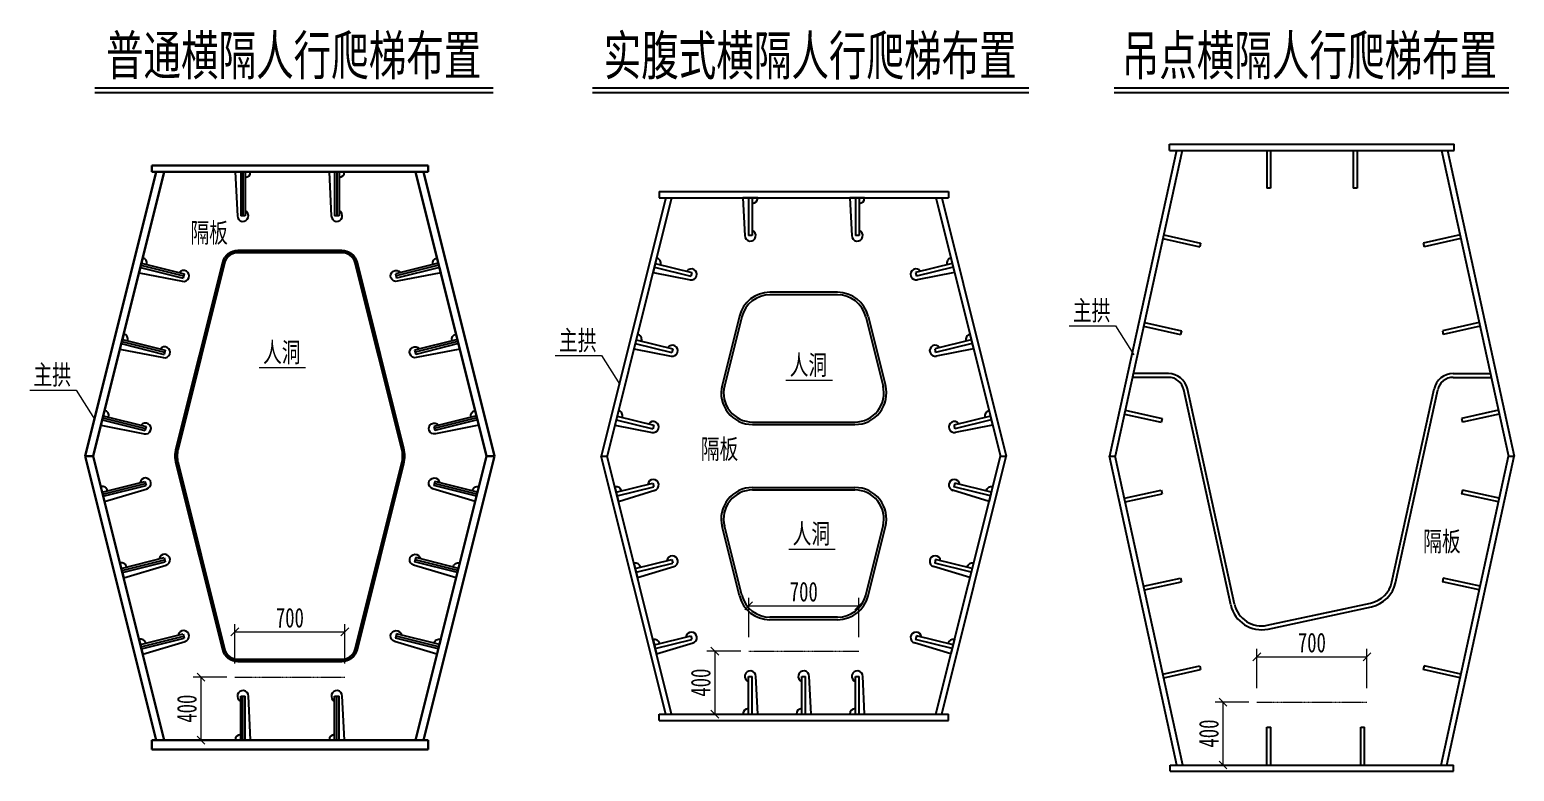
# Model space of a CAD drawing. Header units: millimetres. Extents: x -333068 to 789443, y 114680 to 345248.
# Drawn here: x -99178 to -89740, y 195639 to 200353 of the extents above; entities that cross this region are included whole.
import ezdxf
from ezdxf.enums import TextEntityAlignment as Align

# ---------------------------------------------------------------- set-up
doc = ezdxf.new("R2010")
doc.units = ezdxf.units.MM
doc.linetypes.add('CENTER2', pattern=[28.575, 19.05, -3.175, 3.175, -3.175])
doc.layers.get('Defpoints').update_dxf_attribs({"color": 8})
for name, color, linetype, lineweight in [('中心线', 2, 'CENTER2', 15), ('标注线及字体', 2, 'Continuous', 15), ('桥 构造粗实', 1, 'Continuous', 30), ('细实线', 4, 'Continuous', 15), ('钢板粗线', 1, 'Continuous', 25)]:
    doc.layers.add(name, color=color, linetype=linetype, lineweight=lineweight)
doc.styles.add('111', font='', dxfattribs={"width": 0.7})
doc.styles.add('SMEDI', font='', dxfattribs={"width": 0.75})
doc.styles.get('111').set_extended_font_data('仿宋_GB2312')
doc.styles.get('SMEDI').set_extended_font_data('仿宋_GB2312')
doc.dimstyles.new('200', dxfattribs={"dimscale": 0, "dimtxt": 2.5, "dimasz": 1, "dimexe": 1, "dimexo": 1, "dimgap": 0.6, "dimtad": 1, "dimdec": 0, "dimdsep": 46, "dimtxsty": '111', "dimblk": 'OBLIQUE', "dimcen": 0, "dimclrd": 4, "dimclre": 4, "dimclrt": 4, "dimadec": 1, "dimazin": 2, "dimtfac": 1, "dimtdec": 0, "dimtix": 1, "dimtmove": 2, "dimatfit": 3, "dimfxl": 4, "dimfxlon": 1, "dimtolj": 1, "dimlwd": -1, "dimlwe": -1, "dimarcsym": 0})

# ---------------------------------------------------------------- blocks, each defined once
blk = doc.blocks.new('28-280加劲 有过焊孔')
at = {"layer": 'Defpoints'}
blk.add_line((0, 0), (0, -280), dxfattribs=at)
at = {"layer": '钢板粗线'}
for p, q in [((49, 0), (-49, 0)), ((-49, 0), (-35, -281.2)), ((-14, 0), (-14, -280)), ((14, 0), (14, -280)), ((14, -280), (-14, -280))]:
    blk.add_line(p, q, dxfattribs=at)
for centre, start, end in [((14, 0), 270, 0), ((0, -280), 180, 66.42182)]:
    blk.add_arc(centre, 35, start, end, dxfattribs=at)
blk = doc.blocks.new('_Oblique')
at = {"color": 0, "linetype": 'ByBlock', "lineweight": -2}
blk.add_line((-0.5, -0.5), (0.5, 0.5), dxfattribs=at)
blk = doc.blocks.new('*D104')
at = {"layer": 'Defpoints', "color": 0}
for p in [(-97173.9, 196525), (-97873.9, 196237), (-97173.9, 196237)]:
    blk.add_point(p, dxfattribs=at)
at = {"layer": '细实线', "color": 4}
for p, q in [((-97873.9, 196325), (-97873.9, 196575)), ((-97873.9, 196525), (-97173.9, 196525)), ((-97173.9, 196325), (-97173.9, 196575))]:
    blk.add_line(p, q, dxfattribs=at)
at = {"layer": '细实线', "color": 4, "xscale": 50, "yscale": 50, "zscale": 50, "rotation": 180}
blk.add_blockref('_Oblique', (-97873.9, 196525), dxfattribs=at)
at = {"layer": '细实线', "color": 4, "xscale": 50, "yscale": 50, "zscale": 50}
blk.add_blockref('_Oblique', (-97173.9, 196525), dxfattribs=at)
at = {"layer": '细实线', "color": 4, "insert": (-97523.9, 196614.4), "char_height": 125, "attachment_point": 5, "style": '111'}
blk.add_mtext('\\A1;700', dxfattribs=at)
blk = doc.blocks.new('*D105')
at = {"layer": 'Defpoints', "color": 0}
for p in [(-93906.9, 196690.5), (-94606.9, 196402.5), (-93906.9, 196402.5)]:
    blk.add_point(p, dxfattribs=at)
at = {"layer": '细实线', "color": 4}
for p, q in [((-94606.9, 196490.5), (-94606.9, 196740.5)), ((-94606.9, 196690.5), (-93906.9, 196690.5)), ((-93906.9, 196490.5), (-93906.9, 196740.5))]:
    blk.add_line(p, q, dxfattribs=at)
at = {"layer": '细实线', "color": 4, "xscale": 50, "yscale": 50, "zscale": 50, "rotation": 180}
blk.add_blockref('_Oblique', (-94606.9, 196690.5), dxfattribs=at)
at = {"layer": '细实线', "color": 4, "xscale": 50, "yscale": 50, "zscale": 50}
blk.add_blockref('_Oblique', (-93906.9, 196690.5), dxfattribs=at)
at = {"layer": '细实线', "color": 4, "insert": (-94256.9, 196779.9), "char_height": 125, "attachment_point": 5, "style": '111'}
blk.add_mtext('\\A1;700', dxfattribs=at)
blk = doc.blocks.new('*D106')
at = {"layer": 'Defpoints', "color": 0}
for p in [(-90676.8, 196366.9), (-91376.8, 196079), (-90676.8, 196079)]:
    blk.add_point(p, dxfattribs=at)
at = {"layer": '细实线', "color": 4}
for p, q in [((-91376.8, 196166.9), (-91376.8, 196416.9)), ((-90676.8, 196166.9), (-90676.8, 196416.9)), ((-91376.8, 196366.9), (-90676.8, 196366.9))]:
    blk.add_line(p, q, dxfattribs=at)
at = {"layer": '细实线', "color": 4, "xscale": 50, "yscale": 50, "zscale": 50, "rotation": 180}
blk.add_blockref('_Oblique', (-91376.8, 196366.9), dxfattribs=at)
at = {"layer": '细实线', "color": 4, "xscale": 50, "yscale": 50, "zscale": 50}
blk.add_blockref('_Oblique', (-90676.8, 196366.9), dxfattribs=at)
at = {"layer": '细实线', "color": 4, "insert": (-91026.8, 196456.4), "char_height": 125, "attachment_point": 5, "style": '111'}
blk.add_mtext('\\A1;700', dxfattribs=at)
blk = doc.blocks.new('*D136')
at = {"layer": 'Defpoints', "color": 0}
for p in [(-97873.9, 196237), (-98089.1, 195837), (-97873.9, 195837)]:
    blk.add_point(p, dxfattribs=at)
at = {"layer": '细实线', "color": 4}
for p, q in [((-97923.9, 196237), (-98139.1, 196237)), ((-98089.1, 196237), (-98089.1, 195837)), ((-97923.9, 195837), (-98139.1, 195837))]:
    blk.add_line(p, q, dxfattribs=at)
at = {"layer": '细实线', "color": 4, "xscale": 50, "yscale": 50, "zscale": 50}
for p, rotation in [((-98089.1, 196237), 90), ((-98089.1, 195837), 270)]:
    blk.add_blockref('_Oblique', p, dxfattribs=dict(at, rotation=rotation))
at = {"layer": '细实线', "color": 4, "insert": (-98178.6, 196037), "char_height": 125, "attachment_point": 5, "rotation": 90, "style": '111'}
blk.add_mtext('\\A1;400', dxfattribs=at)
blk = doc.blocks.new('*D137')
at = {"layer": 'Defpoints', "color": 0}
for p in [(-94606.9, 196402.5), (-94822.2, 196002.5), (-94606.9, 196002.5)]:
    blk.add_point(p, dxfattribs=at)
at = {"layer": '细实线', "color": 4}
for p, q in [((-94656.9, 196402.5), (-94872.2, 196402.5)), ((-94822.2, 196402.5), (-94822.2, 196002.5)), ((-94656.9, 196002.5), (-94872.2, 196002.5))]:
    blk.add_line(p, q, dxfattribs=at)
at = {"layer": '细实线', "color": 4, "xscale": 50, "yscale": 50, "zscale": 50}
for p, rotation in [((-94822.2, 196402.5), 90), ((-94822.2, 196002.5), 270)]:
    blk.add_blockref('_Oblique', p, dxfattribs=dict(at, rotation=rotation))
at = {"layer": '细实线', "color": 4, "insert": (-94911.6, 196202.5), "char_height": 125, "attachment_point": 5, "rotation": 90, "style": '111'}
blk.add_mtext('\\A1;400', dxfattribs=at)
blk = doc.blocks.new('*D138')
at = {"layer": 'Defpoints', "color": 0}
for p in [(-91376.8, 196079), (-91592, 195679), (-91376.8, 195679)]:
    blk.add_point(p, dxfattribs=at)
at = {"layer": '细实线', "color": 4}
for p, q in [((-91426.8, 196079), (-91642, 196079)), ((-91592, 196079), (-91592, 195679)), ((-91426.8, 195679), (-91642, 195679))]:
    blk.add_line(p, q, dxfattribs=at)
at = {"layer": '细实线', "color": 4, "xscale": 50, "yscale": 50, "zscale": 50}
for p, rotation in [((-91592, 196079), 90), ((-91592, 195679), 270)]:
    blk.add_blockref('_Oblique', p, dxfattribs=dict(at, rotation=rotation))
at = {"layer": '细实线', "color": 4, "insert": (-91681.5, 195879), "char_height": 125, "attachment_point": 5, "rotation": 90, "style": '111'}
blk.add_mtext('\\A1;400', dxfattribs=at)

msp = doc.modelspace()

# ---------------------------------------------------------------- linework, layer by layer
at = {"color": 6}
for p, q in [((-98763.80474, 199983.58123), (-96231.3498, 199983.58123)), ((-95599.29393, 199983.58123), (-92826.56871, 199983.58123)), ((-92283.48654, 199983.58123), (-89773.73429, 199983.58123))]:
    msp.add_line(p, q, dxfattribs=at)
at = {"color": 4}
for p, q in [((-98763.80474, 199953.58123), (-96231.3498, 199953.58123)), ((-95599.29393, 199953.58123), (-92826.56871, 199953.58123)), ((-92283.48654, 199953.58123), (-89773.73429, 199953.58123))]:
    msp.add_line(p, q, dxfattribs=at)
at = {"layer": '中心线', "ltscale": 0.3}
for p, q in [((-94606.94157, 196402.52283), (-93906.94157, 196402.52283)), ((-97873.90701, 196237.02283), (-97173.90701, 196237.02283)), ((-91376.8238, 196078.96482), (-90676.8238, 196078.96482))]:
    msp.add_line(p, q, dxfattribs=at)
at = {"layer": '桥 构造粗实'}
for p, q in [((-98373.94583, 199449.02283), (-98825.44583, 197643.02283)), ((-98322.40701, 199449.02283), (-98773.90701, 197643.02283)), ((-98402.40701, 199489.02283), (-96645.40701, 199489.02283)), ((-98402.40701, 199449.02283), (-98402.40701, 199489.02283)), ((-98402.40701, 199449.02283), (-96645.40701, 199449.02283)), ((-96725.40701, 199449.02283), (-96273.90701, 197643.02283)), ((-96673.86819, 199449.02283), (-96222.36819, 197643.02283)), ((-96645.40701, 199449.02283), (-96645.40701, 199489.02283)), ((-97950.95542, 198873.27639), (-98246.39203, 197691.52996)), ((-97939.31371, 198870.36597), (-98234.75032, 197688.61953)), ((-97853.94117, 198949.02283), (-97193.87286, 198949.02283)), ((-97853.94117, 198937.02283), (-97193.87286, 198937.02283)), ((-97108.50032, 198870.36597), (-96813.06371, 197688.61953)), ((-97096.85861, 198873.27639), (-96801.422, 197691.52996)), ((-98373.94583, 195837.02283), (-98825.44583, 197643.02283)), ((-98825.44583, 197643.02283), (-98773.90701, 197643.02283)), ((-98322.40701, 195837.02283), (-98773.90701, 197643.02283)), ((-96725.40701, 195837.02283), (-96273.90701, 197643.02283)), ((-96673.86819, 195837.02283), (-96222.36819, 197643.02283)), ((-96273.90701, 197643.02283), (-96222.36819, 197643.02283)), ((-97950.95542, 196412.76927), (-98246.39203, 197594.51571)), ((-97939.31371, 196415.6797), (-98234.75032, 197597.42613)), ((-97108.50032, 196415.6797), (-96813.06371, 197597.42613)), ((-97096.85861, 196412.76927), (-96801.422, 197594.51571)), ((-97853.94117, 196349.02283), (-97193.87286, 196349.02283)), ((-97853.94117, 196337.02283), (-97193.87286, 196337.02283)), ((-98402.40701, 195837.02283), (-96645.40701, 195837.02283)), ((-98402.40701, 195777.02283), (-98402.40701, 195837.02283)), ((-96645.40701, 195777.02283), (-96645.40701, 195837.02283)), ((-98402.40701, 195777.02283), (-96645.40701, 195777.02283))]:
    msp.add_line(p, q, dxfattribs=at)
for centre, radius, start, end in [((-97853.94117, 198849.02283), 100, 90, 165.963756531), ((-97853.94117, 198849.02283), 88, 90, 165.963756531), ((-97193.87286, 198849.02283), 100, 14.036243469, 90), ((-97193.87286, 198849.02283), 88, 14.036243469, 90), ((-98052.36353, 197643.02283), 200, 165.963756531, 194.036243469), ((-98052.36353, 197643.02283), 188, 165.963756531, 194.036243469), ((-96995.4505, 197643.02283), 188, 345.963756531, 14.036243469), ((-96995.4505, 197643.02283), 200, 345.963756531, 14.036243469), ((-97853.94117, 196437.02283), 100, 194.036243469, 270), ((-97853.94117, 196437.02283), 88, 194.036243469, 270), ((-97193.87286, 196437.02283), 88, 270, 345.963756531), ((-97193.87286, 196437.02283), 100, 270, 345.963756531)]:
    msp.add_arc(centre, radius, start, end, dxfattribs=at)
at = {"layer": '细实线'}
for p, q in [((-92570.01957, 198470.61921), (-92275.27858, 198470.61921)), ((-92275.27858, 198470.61921), (-92158.91668, 198286.08596)), ((-97718.27708, 198205.08092), (-97423.53609, 198205.08092)), ((-95836.57653, 198281.49995), (-95541.83554, 198281.49995)), ((-95541.83554, 198281.49995), (-95425.47364, 198096.9667)), ((-94370.09354, 198124.4765), (-94075.35255, 198124.4765)), ((-99177.83987, 198062.3915), (-98883.09888, 198062.3915)), ((-98883.09888, 198062.3915), (-98766.73698, 197877.85825)), ((-94351.49252, 197051.8177), (-94056.75153, 197051.8177))]:
    msp.add_line(p, q, dxfattribs=at)
at = {"layer": '钢板粗线'}
for p, q in [((-91931.43126, 199624.88188), (-90122.21634, 199624.88188)), ((-91931.43126, 199584.88188), (-91931.43126, 199624.88188)), ((-90122.21634, 199584.88188), (-90122.21634, 199624.88188)), ((-91888.28495, 199584.88188), (-92313.67749, 197643.02283)), ((-91851.43126, 199584.88188), (-92276.8238, 197643.02283)), ((-91931.43126, 199584.88188), (-90122.21634, 199584.88188)), ((-91313.69295, 199584.88188), (-91313.69295, 199344.88188)), ((-91289.69295, 199584.88188), (-91289.69295, 199344.88188)), ((-90763.95465, 199584.88188), (-90763.95465, 199344.88188)), ((-90739.95465, 199584.88188), (-90739.95465, 199344.88188)), ((-90202.21634, 199584.88188), (-89776.8238, 197643.02283)), ((-90165.36265, 199584.88188), (-89739.97012, 197643.02283)), ((-91289.69295, 199344.88188), (-91313.69295, 199344.88188)), ((-90739.95465, 199344.88188), (-90763.95465, 199344.88188)), ((-95133.92452, 199283.52283), (-95544.04952, 197643.02283)), ((-95096.81657, 199283.52283), (-95506.94157, 197643.02283)), ((-95176.81657, 199323.52283), (-93337.06657, 199323.52283)), ((-95176.81657, 199323.52283), (-95176.81657, 199283.52283)), ((-95176.81657, 199283.52283), (-93337.06657, 199283.52283)), ((-94549.81657, 199283.52283), (-94643.81657, 199283.52283)), ((-94643.81657, 199283.52283), (-94631.77321, 199041.78132)), ((-94608.81657, 199283.52283), (-94608.81657, 199043.52283)), ((-94584.81657, 199283.52283), (-94584.81657, 199043.52283)), ((-93870.06657, 199283.52283), (-93964.06657, 199283.52283)), ((-93964.06657, 199283.52283), (-93952.02321, 199041.78132)), ((-93929.06657, 199283.52283), (-93929.06657, 199043.52283)), ((-93905.06657, 199283.52283), (-93905.06657, 199043.52283)), ((-93417.06657, 199283.52283), (-93006.94157, 197643.02283)), ((-93379.95862, 199283.52283), (-92969.83362, 197643.02283)), ((-93337.06657, 199323.52283), (-93337.06657, 199283.52283)), ((-91968.999, 199048.20116), (-91734.5584, 198996.84353)), ((-90084.6486, 199048.20116), (-90319.0892, 198996.84353)), ((-94584.81657, 199043.52283), (-94608.81657, 199043.52283)), ((-93905.06657, 199043.52283), (-93929.06657, 199043.52283)), ((-91974.13476, 199024.7571), (-91739.69417, 198973.39947)), ((-91734.5584, 198996.84353), (-91739.69417, 198973.39947)), ((-90319.0892, 198996.84353), (-90313.95344, 198973.39947)), ((-90079.51284, 199024.7571), (-90313.95344, 198973.39947)), ((-95192.37286, 198901.29765), (-95215.17121, 198810.10426)), ((-95200.86161, 198867.34267), (-94968.02741, 198809.13412)), ((-93313.02152, 198867.34267), (-93545.85572, 198809.13412)), ((-93321.51027, 198901.29765), (-93298.71192, 198810.10426)), ((-95215.17121, 198810.10426), (-94977.72655, 198763.1571)), ((-95206.68246, 198844.05925), (-94973.84826, 198785.8507)), ((-94968.02741, 198809.13412), (-94973.84826, 198785.8507)), ((-93545.85572, 198809.13412), (-93540.03487, 198785.8507)), ((-93307.20067, 198844.05925), (-93540.03487, 198785.8507)), ((-93298.71192, 198810.10426), (-93536.15658, 198763.1571)), ((-94041.68769, 198683.52283), (-94472.19544, 198683.52283)), ((-94041.68769, 198667.52283), (-94472.19544, 198667.52283)), ((-94666.22394, 198532.02996), (-94776.34894, 198091.52996)), ((-94650.70166, 198528.14939), (-94760.82666, 198087.64939)), ((-93863.18147, 198528.14939), (-93753.05647, 198087.64939)), ((-93847.65919, 198532.02996), (-93737.53419, 198091.52996)), ((-92091.10177, 198490.81864), (-91856.66117, 198439.46101)), ((-89962.54583, 198490.81864), (-90196.98643, 198439.46101)), ((-95313.64067, 198416.2264), (-95336.43902, 198325.03301)), ((-93200.24246, 198416.2264), (-93177.44411, 198325.03301)), ((-92096.23753, 198467.37458), (-91861.79693, 198416.01695)), ((-91856.66117, 198439.46101), (-91861.79693, 198416.01695)), ((-90196.98643, 198439.46101), (-90191.85067, 198416.01695)), ((-89957.41007, 198467.37458), (-90191.85067, 198416.01695)), ((-95336.43902, 198325.03301), (-95098.99437, 198278.08585)), ((-95327.95027, 198358.988), (-95095.11607, 198300.77945)), ((-95322.12942, 198382.27142), (-95089.29522, 198324.06287)), ((-95089.29522, 198324.06287), (-95095.11607, 198300.77945)), ((-93191.75371, 198382.27142), (-93424.58791, 198324.06287)), ((-93424.58791, 198324.06287), (-93418.76706, 198300.77945)), ((-93185.93286, 198358.988), (-93418.76706, 198300.77945)), ((-93177.44411, 198325.03301), (-93414.88877, 198278.08585)), ((-91939.08701, 198143.02283), (-92167.29151, 198143.02283)), ((-91939.08701, 198167.02283), (-92162.03396, 198167.02283)), ((-90129.28799, 198167.02283), (-89891.61364, 198167.02283)), ((-90129.28799, 198143.02283), (-89886.35609, 198143.02283)), ((-91542.55809, 196696.27938), (-91841.39051, 198064.36282)), ((-91519.11093, 196701.40097), (-91817.94335, 198069.48441)), ((-90518.41308, 196842.63973), (-90250.43164, 198069.48441)), ((-90494.96592, 196837.51813), (-90226.98448, 198064.36282)), ((-95434.90849, 197931.15515), (-95457.70683, 197839.96176)), ((-93078.97465, 197931.15515), (-93056.1763, 197839.96176)), ((-92213.20453, 197933.43612), (-91978.76394, 197882.07849)), ((-89840.44307, 197933.43612), (-90074.88366, 197882.07849)), ((-95457.70683, 197839.96176), (-95220.26218, 197793.0146)), ((-95449.21809, 197873.91675), (-95216.38389, 197815.7082)), ((-95443.39723, 197897.20017), (-95210.56303, 197838.99162)), ((-95210.56303, 197838.99162), (-95216.38389, 197815.7082)), ((-94582.32044, 197859.02283), (-93931.56269, 197859.02283)), ((-94582.32044, 197843.02283), (-93931.56269, 197843.02283)), ((-93070.4859, 197897.20017), (-93303.3201, 197838.99162)), ((-93303.3201, 197838.99162), (-93297.49924, 197815.7082)), ((-93064.66504, 197873.91675), (-93297.49924, 197815.7082)), ((-93056.1763, 197839.96176), (-93293.62095, 197793.0146)), ((-92218.3403, 197909.99206), (-91983.8997, 197858.63443)), ((-91978.76394, 197882.07849), (-91983.8997, 197858.63443)), ((-90074.88366, 197882.07849), (-90069.7479, 197858.63443)), ((-89835.3073, 197909.99206), (-90069.7479, 197858.63443)), ((-95133.92452, 196002.52283), (-95544.04952, 197643.02283)), ((-95544.04952, 197643.02283), (-95506.94157, 197643.02283)), ((-95096.81657, 196002.52283), (-95506.94157, 197643.02283)), ((-93417.06657, 196002.52283), (-93006.94157, 197643.02283)), ((-93379.95862, 196002.52283), (-92969.83362, 197643.02283)), ((-93006.94157, 197643.02283), (-92969.83362, 197643.02283)), ((-92313.93175, 197643.02283), (-92276.8238, 197643.02283)), ((-91884.66062, 195678.96482), (-92313.67261, 197643.02283)), ((-91847.8118, 195678.96482), (-92276.8238, 197643.02283)), ((-90205.8358, 195678.96482), (-89776.8238, 197643.02283)), ((-90168.98699, 195678.96482), (-89739.97255, 197643.03397)), ((-89776.8238, 197643.02283), (-89739.97255, 197643.03397)), ((-95457.70683, 197446.0839), (-95434.90849, 197354.89051)), ((-95449.21809, 197412.12892), (-95216.38389, 197470.33747)), ((-95443.39723, 197388.8455), (-95210.56303, 197447.05405)), ((-95216.38389, 197470.33747), (-95210.56303, 197447.05405)), ((-94582.32044, 197443.02283), (-93931.56269, 197443.02283)), ((-93297.49924, 197470.33747), (-93303.3201, 197447.05405)), ((-93070.4859, 197388.8455), (-93303.3201, 197447.05405)), ((-93064.66504, 197412.12892), (-93297.49924, 197470.33747)), ((-93056.1763, 197446.0839), (-93078.97465, 197354.89051)), ((-95434.90849, 197354.89051), (-95203.30571, 197425.20521)), ((-94582.32044, 197427.02283), (-93931.56269, 197427.02283)), ((-93078.97465, 197354.89051), (-93310.57742, 197425.20521)), ((-92218.37358, 197375.43213), (-91983.90199, 197426.6481)), ((-92213.25199, 197351.98497), (-91978.7804, 197403.20094)), ((-91983.90199, 197426.6481), (-91978.7804, 197403.20094)), ((-90069.74561, 197426.6481), (-90074.8672, 197403.20094)), ((-89840.39562, 197351.98497), (-90074.8672, 197403.20094)), ((-89835.27402, 197375.43213), (-90069.74561, 197426.6481)), ((-94666.22394, 196754.01571), (-94776.34894, 197194.51571)), ((-94650.70166, 196757.89628), (-94760.82666, 197198.39628)), ((-93863.18147, 196757.89628), (-93753.05647, 197198.39628)), ((-93847.65919, 196754.01571), (-93737.53419, 197194.51571)), ((-95327.95027, 196927.05767), (-95095.11607, 196985.26622)), ((-95095.11607, 196985.26622), (-95089.29522, 196961.9828)), ((-93418.76706, 196985.26622), (-93424.58791, 196961.9828)), ((-93185.93286, 196927.05767), (-93418.76706, 196985.26622)), ((-95336.43902, 196961.01265), (-95313.64067, 196869.81926)), ((-95322.12942, 196903.77425), (-95089.29522, 196961.9828)), ((-95313.64067, 196869.81926), (-95082.0379, 196940.13396)), ((-93200.24246, 196869.81926), (-93431.84523, 196940.13396)), ((-93191.75371, 196903.77425), (-93424.58791, 196961.9828)), ((-93177.44411, 196961.01265), (-93200.24246, 196869.81926)), ((-92096.25552, 196816.36394), (-91861.78393, 196867.57991)), ((-92091.13392, 196792.91678), (-91856.66233, 196844.13275)), ((-91861.78393, 196867.57991), (-91856.66233, 196844.13275)), ((-90191.86367, 196867.57991), (-90196.98527, 196844.13275)), ((-89962.51368, 196792.91678), (-90196.98527, 196844.13275)), ((-89957.39208, 196816.36394), (-90191.86367, 196867.57991)), ((-91310.16411, 196566.89271), (-90653.35793, 196708.13147)), ((-94041.68769, 196618.52283), (-94472.19544, 196618.52283)), ((-94041.68769, 196602.52283), (-94472.19544, 196602.52283)), ((-91305.11853, 196543.42908), (-90648.31234, 196684.66783)), ((-91221.61894, 196585.93335), (-90811.00538, 196674.23116)), ((-95206.68246, 196441.98642), (-94973.84826, 196500.19497)), ((-94973.84826, 196500.19497), (-94968.02741, 196476.91155)), ((-93540.03487, 196500.19497), (-93545.85572, 196476.91155)), ((-93307.20067, 196441.98642), (-93540.03487, 196500.19497)), ((-95215.17121, 196475.9414), (-95192.37286, 196384.74801)), ((-95200.86161, 196418.703), (-94968.02741, 196476.91155)), ((-95192.37286, 196384.74801), (-94960.77009, 196455.06271)), ((-93321.51027, 196384.74801), (-93553.11304, 196455.06271)), ((-93313.02152, 196418.703), (-93545.85572, 196476.91155)), ((-93298.71192, 196475.9414), (-93321.51027, 196384.74801)), ((-91974.13745, 196257.29575), (-91739.66587, 196308.51172)), ((-91739.66587, 196308.51172), (-91734.54427, 196285.06456)), ((-90313.98173, 196308.51172), (-90319.10333, 196285.06456)), ((-90079.51015, 196257.29575), (-90313.98173, 196308.51172)), ((-94608.81657, 196002.52283), (-94608.81657, 196242.52283)), ((-94608.81657, 196242.52283), (-94584.81657, 196242.52283)), ((-94584.81657, 196002.52283), (-94584.81657, 196242.52283)), ((-94549.81657, 196002.52283), (-94561.85992, 196244.26434)), ((-94268.94157, 196002.52283), (-94268.94157, 196242.52283)), ((-94268.94157, 196242.52283), (-94244.94157, 196242.52283)), ((-94244.94157, 196002.52283), (-94244.94157, 196242.52283)), ((-94209.94157, 196002.52283), (-94221.98492, 196244.26434)), ((-93929.06657, 196002.52283), (-93929.06657, 196242.52283)), ((-93929.06657, 196242.52283), (-93905.06657, 196242.52283)), ((-93905.06657, 196002.52283), (-93905.06657, 196242.52283)), ((-93870.06657, 196002.52283), (-93882.10992, 196244.26434)), ((-91969.01586, 196233.84859), (-91734.54427, 196285.06456)), ((-90084.63174, 196233.84859), (-90319.10333, 196285.06456)), ((-95176.81657, 196002.52283), (-93337.06657, 196002.52283)), ((-95176.81657, 195962.52283), (-95176.81657, 196002.52283)), ((-95176.81657, 195962.52283), (-93337.06657, 195962.52283)), ((-94643.81657, 196002.52283), (-94549.81657, 196002.52283)), ((-94303.94157, 196002.52283), (-94209.94157, 196002.52283)), ((-93964.06657, 196002.52283), (-93870.06657, 196002.52283)), ((-93337.06657, 195962.52283), (-93337.06657, 196002.52283)), ((-91312.48647, 195678.96482), (-91312.48647, 195918.96482)), ((-91312.48647, 195918.96482), (-91288.48647, 195918.96482)), ((-91288.48647, 195678.96482), (-91288.48647, 195918.96482)), ((-90715.48647, 195678.96482), (-90715.48647, 195918.96482)), ((-90715.48647, 195918.96482), (-90691.48647, 195918.96482)), ((-90691.48647, 195678.96482), (-90691.48647, 195918.96482)), ((-91927.8118, 195678.96482), (-90125.8358, 195678.96482)), ((-91927.8118, 195638.96482), (-91927.8118, 195678.96482)), ((-91833.78204, 195678.96482), (-90219.86557, 195678.96482)), ((-90125.8358, 195638.96482), (-90125.8358, 195678.96482)), ((-91927.8118, 195638.96482), (-90125.8358, 195638.96482))]:
    msp.add_line(p, q, dxfattribs=at)
for centre, radius, start, end in [((-94584.81657, 199283.52283), 35, 270, 0), ((-93905.06657, 199283.52283), 35, 270, 0), ((-94596.81657, 199043.52283), 35, 180, 69.948957434), ((-93917.06657, 199043.52283), 35, 180, 69.948957434), ((-95200.86161, 198867.34267), 35, 345.963756531, 75.963756532), ((-93313.02152, 198867.34267), 35, 104.036243468, 194.036243469), ((-94970.93783, 198797.49241), 35, 255.963756532, 145.912713964), ((-93542.9453, 198797.49241), 35, 34.087286036, 284.036243468), ((-94472.19544, 198483.52283), 200, 90, 165.963756531), ((-94472.19544, 198483.52283), 184, 90, 165.963756531), ((-94041.68769, 198483.52283), 200, 14.036243469, 90), ((-94041.68769, 198483.52283), 184, 14.036243469, 90), ((-95322.12942, 198382.27142), 35, 345.963756531, 75.963756532), ((-93191.75371, 198382.27142), 35, 104.036243468, 194.036243469), ((-95092.20565, 198312.42116), 35, 255.963756532, 145.912713964), ((-93421.67748, 198312.42116), 35, 34.087286036, 284.036243468), ((-91939.08701, 198043.02283), 124, 12.321666952, 90), ((-91939.08701, 198043.02283), 100, 12.321666952, 90), ((-90129.28799, 198043.02283), 124, 90, 167.678333048), ((-90129.28799, 198043.02283), 100, 90, 167.678333048), ((-94582.32044, 198043.02283), 200, 165.963756534, 270), ((-94582.32044, 198043.02283), 184, 165.963756527, 270), ((-93931.56269, 198043.02283), 200, 270, 14.036243473), ((-93931.56269, 198043.02283), 184, 270, 14.036243473), ((-95443.39723, 197897.20017), 35, 345.963756531, 75.963756532), ((-93070.4859, 197897.20017), 35, 104.036243468, 194.036243469), ((-95213.47346, 197827.34991), 35, 255.963756532, 145.912713964), ((-93300.40967, 197827.34991), 35, 34.087286036, 284.036243468), ((-95449.21809, 197412.12892), 35, 14.036243469, 104.036243468), ((-95213.47346, 197458.69576), 35, 284.036243468, 173.985200902), ((-94582.32044, 197243.02283), 200, 90, 194.036243466), ((-93931.56269, 197243.02283), 200, 345.963756531, 90), ((-93300.40967, 197458.69576), 35, 6.014799098, 255.963756532), ((-93064.66504, 197412.12892), 35, 75.963756532, 165.963756531), ((-94582.32044, 197243.02283), 184, 90, 194.036243466), ((-93931.56269, 197243.02283), 184, 345.963756531, 90), ((-95092.20565, 196973.62451), 35, 284.036243468, 173.985200902), ((-93421.67748, 196973.62451), 35, 6.014799098, 255.963756532), ((-95327.95027, 196927.05767), 35, 14.036243469, 104.036243468), ((-93185.93286, 196927.05767), 35, 75.963756532, 165.963756531), ((-90690.35891, 196880.1981), 176, 282.136, 347.678333048), ((-90690.35891, 196880.1981), 200, 282.136, 347.678333048), ((-94472.19544, 196802.52283), 200, 194.036243469, 270), ((-94472.19544, 196802.52283), 184, 194.036243469, 270), ((-94041.68769, 196802.52283), 184, 270, 345.963756531), ((-94041.68769, 196802.52283), 200, 270, 345.963756531), ((-91347.1651, 196738.95935), 200, 192.321666952, 282.136), ((-91347.1651, 196738.95935), 176, 192.321666952, 282.136), ((-94970.93783, 196488.55326), 35, 284.036243468, 173.985200902), ((-93542.9453, 196488.55326), 35, 6.014799098, 255.963756532), ((-95206.68246, 196441.98642), 35, 14.036243469, 104.036243468), ((-93307.20067, 196441.98642), 35, 75.963756532, 165.963756531), ((-94596.81657, 196242.52283), 35, 0, 249.948957434), ((-94256.94157, 196242.52283), 35, 0, 249.948957434), ((-93917.06657, 196242.52283), 35, 0, 249.948957434), ((-94608.81657, 196002.52283), 35, 90, 180), ((-94268.94157, 196002.52283), 35, 90, 180), ((-93929.06657, 196002.52283), 35, 90, 180)]:
    msp.add_arc(centre, radius, start, end, dxfattribs=at)

# ---------------------------------------------------------------- block references
at = {"layer": '桥 构造粗实'}
for p in [(-97822.40701, 199449.02283), (-97225.40701, 199449.02283)]:
    msp.add_blockref('28-280加劲 有过焊孔', p, dxfattribs=at)
for p, rotation in [((-98470.73748, 198855.70096), 75.96375653227747), ((-98592.00529, 198370.62971), 75.96375653227747), ((-98713.27311, 197885.55846), 75.96375653227747), ((-98713.27311, 197400.48721), 104.0362434683251), ((-98592.00529, 196915.41596), 104.0362434683251), ((-98470.73748, 196430.34471), 104.0362434683251), ((-97822.40701, 195837.02283), 180.000000000034), ((-97225.40701, 195837.02283), 180.000000000034)]:
    msp.add_blockref('28-280加劲 有过焊孔', p, dxfattribs=dict(at, rotation=rotation))
at = {"layer": '桥 构造粗实', "xscale": -1}
for p, rotation in [((-96577.07654, 198855.70096), 284.0362434677225), ((-96455.80873, 198370.62971), 284.0362434677225), ((-96334.54092, 197885.55846), 284.0362434677225), ((-96334.54092, 197400.48721), 255.9637565316749), ((-96455.80873, 196915.41596), 255.9637565316749), ((-96577.07654, 196430.34471), 255.9637565316749)]:
    msp.add_blockref('28-280加劲 有过焊孔', p, dxfattribs=dict(at, rotation=rotation))

# ---------------------------------------------------------------- texts
at = {"layer": '标注线及字体', "color": 0, "style": '111', "width": 0.7}
for s, height, p in [('普通横隔人行爬梯布置', 249.999999, (-97499.94214, 200194.08393)), ('实腹式横隔人行爬梯布置', 249.9999991, (-94216.24213, 200194.08393)), ('吊点横隔人行爬梯布置', 249.999999, (-91042.32663, 200194.08393))]:
    msp.add_text(s, height=height, dxfattribs=at).set_placement(p, align=Align.MIDDLE)
at = {"layer": '细实线', "color": 7, "style": 'SMEDI', "width": 0.7}
for s, p in [('隔板', (-98037.02756, 199064.18718)), ('主拱', (-92427.14232, 198569.92153)), ('主拱', (-95693.69927, 198380.80227)), ('人洞', (-97575.39983, 198304.38324)), ('人洞', (-94227.21629, 198223.77882)), ('主拱', (-99034.96262, 198161.69382)), ('隔板', (-94792.57491, 197689.46066)), ('人洞', (-94208.61527, 197151.12002)), ('隔板', (-90200.44818, 197101.97845))]:
    msp.add_text(s, height=125, dxfattribs=at).set_placement(p, align=Align.MIDDLE)

# ---------------------------------------------------------------- dimensions: what is measured, and where the dimension line sits
at = {"layer": '细实线'}
for base, p1, p2, picture, middle in [((-93906.94157, 196690.47), (-94606.94157, 196402.52283), (-93906.94157, 196402.52283), '*D105', (-94256.94157, 196779.92946)), ((-97173.90701, 196524.97), (-97873.90701, 196237.02283), (-97173.90701, 196237.02283), '*D104', (-97523.90701, 196614.42946)), ((-90676.8238, 196366.91199), (-91376.8238, 196078.96482), (-90676.8238, 196078.96482), '*D106', (-91026.8238, 196456.37145))]:
    dim = msp.add_linear_dim(base=base, p1=p1, p2=p2, dimstyle='200', override={"dimscale": 50, "dimarcsym": 1}, dxfattribs=at)
    dim.commit()
    dim.dimension.update_dxf_attribs({"geometry": picture, "text_midpoint": middle})
for base, p1, p2, picture, middle in [((-94822.15131, 196002.52283), (-94606.94157, 196402.52283), (-94606.94157, 196002.52283), '*D137', (-94911.61077, 196202.52283)), ((-98089.11676, 195837.02283), (-97873.90701, 196237.02283), (-97873.90701, 195837.02283), '*D136', (-98178.57622, 196037.02283)), ((-91592.03355, 195678.96482), (-91376.8238, 196078.96482), (-91376.8238, 195678.96482), '*D138', (-91681.49301, 195878.96482))]:
    dim = msp.add_linear_dim(base=base, p1=p1, p2=p2, angle=90, dimstyle='200', override={"dimscale": 50, "dimblk": 'Oblique', "dimarcsym": 1}, dxfattribs=at)
    dim.commit()
    dim.dimension.update_dxf_attribs({"geometry": picture, "text_midpoint": middle})

doc.saveas('drawing.dxf')
